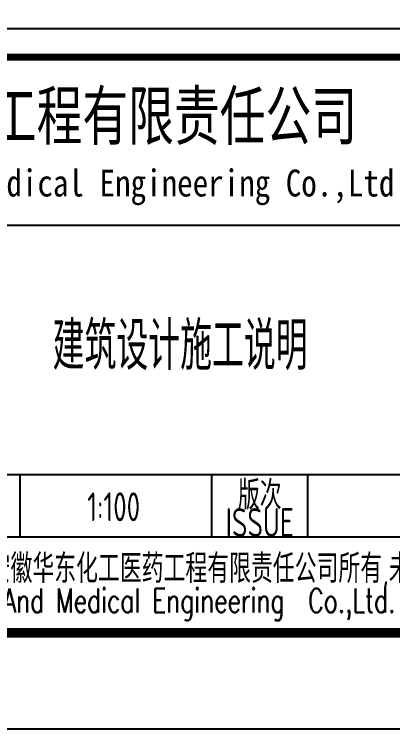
# Model space of a CAD drawing. Extents: x 5066963 to 5185393, y -485691 to -238129.
# Drawn here: x 5167363 to 5171311, y -359784 to -352337 of the extents above; entities that cross this region are included whole.
import ezdxf
from ezdxf.enums import TextEntityAlignment as Align

# ---------------------------------------------------------------- set-up
doc = ezdxf.new("R2010")
doc.units = 0
doc.header["$LTSCALE"] = 1000
doc.header["$MEASUREMENT"] = 0
doc.layers.get('0').update_dxf_attribs({"linetype": 'CONTINUOUS'})
doc.layers.add('PUB_TITLE', color=4, linetype='CONTINUOUS')
doc.layers.add('图层线', color=8, linetype='CONTINUOUS')
doc.styles.add('AHD', font='sceie.shx', dxfattribs={"width": 0.7, "bigfont": 'sceic.shx'})
doc.styles.add('ECEC_TQ', font='txt_l.shx', dxfattribs={"bigfont": 'hztxt_l.shx'})
doc.styles.add('sceie', font='sceie.shx', dxfattribs={"bigfont": 'sceic.shx'})
doc.styles.add('宋体', font='', dxfattribs={"width": 0.7})
doc.styles.get('宋体').set_extended_font_data('SimSun')

msp = doc.modelspace()

# ---------------------------------------------------------------- linework, layer by layer
for p, q in [((5160924.1, -354533.9), (5171924.1, -354533.9)), ((5166424.1, -357133.9), (5178924.1, -357133.9)), ((5167424.1, -357783.9), (5167424.1, -357133.9)), ((5169424.1, -357783.9), (5169424.1, -357133.9)), ((5170424.1, -357783.9), (5170424.1, -357133.9)), ((5160924.1, -357783.9), (5178924.1, -357783.9)), ((5160924.1, -358783.9), (5178924.1, -358783.9))]:
    msp.add_line(p, q)
at = {"const_width": 70}
msp.add_lwpolyline([(5178924.1, -352783.9), (5160924.1, -352783.9)], dxfattribs=at)
at = {"layer": 'PUB_TITLE'}
msp.add_lwpolyline([(5095824.1, -359783.9), (5179924.1, -359783.9), (5179924.1, -300383.9), (5095824.1, -300383.9)], close=True, dxfattribs=at)
at = {"layer": 'PUB_TITLE', "const_width": 100}
msp.add_lwpolyline([(5098324.1, -358783.9), (5178924.1, -358783.9), (5178924.1, -301383.9), (5098324.1, -301383.9)], close=True, dxfattribs=at)
at = {"layer": '图层线'}
msp.add_line((5098324.1, -352483.9), (5178924.1, -352483.9), dxfattribs=at)

# ---------------------------------------------------------------- texts
for s, height, style, width, p in [('安徽华东化工医药工程有限责任公司', 500, '宋体', 0.7, (5167119, -353383.9)), ('Anhui Huadong Chemical & Medical Engineering Co.,Ltd', 280, '宋体', 0.85, (5167119, -354133.9)), ('建筑设计施工说明', 500, 'AHD', 0.7, (5169093, -355767.9)), ('版次', 300, 'sceie', 0.8, (5169924.1, -357333.9)), ('1:100', 300, 'sceie', 0.8, (5168400, -357470.8)), ('ISSUE', 300, 'sceie', 0.8, (5169924.1, -357633.9)), ('本文件专有权属安徽华东化工医药工程有限责任公司所有,未经许可不得复制或转让给第三方', 300, 'sceie', 0.8, (5170095.2, -358132.8)), ('The proprietary right of this document belongs to Anhui Huadong Chemical And Medical Engineering  Co.,Ltd.  and any replication or transfer to the 3rd. side is forbidden without its permission. ', 250, 'ECEC_TQ', 0.72, (5169924.1, -358483.9))]:
    msp.add_text(s, height=height, dxfattribs=dict(style=style, width=width)).set_placement(p, align=Align.MIDDLE)

doc.saveas('drawing.dxf')
